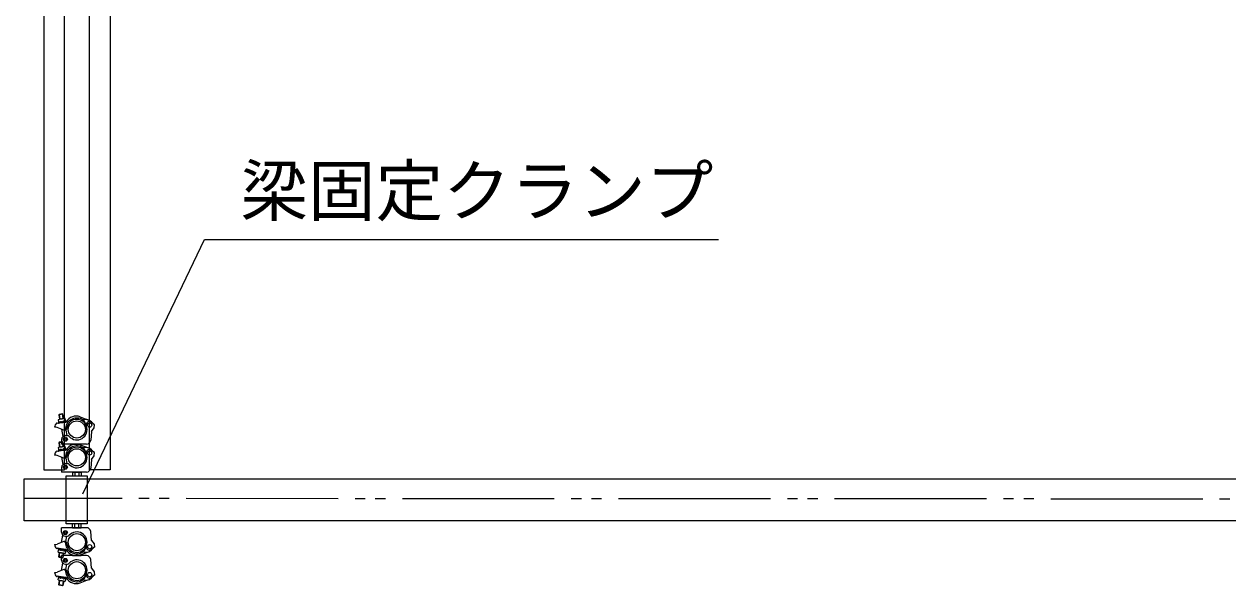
# Model space of a CAD drawing. Units: millimetres, scale not verified. Extents: x -9305 to 9305, y -6415 to 6415.
# Drawn here: x -7406 to -4555, y 3512 to 4844 of the extents above; entities that cross this region are included whole.
import ezdxf
from ezdxf.enums import TextEntityAlignment as Align

# ---------------------------------------------------------------- set-up
doc = ezdxf.new("R2010")
doc.units = ezdxf.units.MM
doc.header["$LTSCALE"] = 40
doc.linetypes.add('DOUBLE_CHAIN2', pattern=[12.8, 9, -1, 0.6, -0.6, 0.6, -1])
for name, color, linetype, lineweight in [('0-2_CLG-45', 134, 'DOUBLE_CHAIN2', 18), ('0-3_CLGS-72', 134, 'Continuous', 18), ('0-6_TEXT', 134, 'Continuous', 18)]:
    doc.layers.add(name, color=color, linetype=linetype, lineweight=lineweight)
doc.styles.add('ＭＳ ゴシック', font='')
doc.styles.get('ＭＳ ゴシック').set_extended_font_data('MS Gothic')

msp = doc.modelspace()

# ---------------------------------------------------------------- linework, layer by layer
at = {"layer": '0-2_CLG-45'}
msp.add_line((-6.3, 3716.37), (-7406.3, 3719.36), dxfattribs=at)
at = {"layer": '0-3_CLGS-72'}
for p, q in [((-7314.34, 3919.62), (-7324.18, 3917.81)), ((-7323.38, 3918.97), (-7324.18, 3917.8)), ((-7324.18, 3917.81), (-7322.27, 3907.4)), ((-7315.51, 3920.42), (-7323.38, 3918.97)), ((-7323.38, 3918.97), (-7321.3, 3907.6)), ((-7312.68, 3909.17), (-7321.87, 3907.5)), ((-7313.43, 3909.04), (-7315.52, 3920.42)), ((-7315.51, 3920.42), (-7314.34, 3919.62)), ((-7312.44, 3909.21), (-7314.35, 3919.62)), ((-7307.48, 3901.98), (-7308.82, 3909.36)), ((-7273.18, 3913.09), (-7253.34, 3905.49)), ((-7311.92, 3881.34), (-7328.22, 3887.68)), ((-7327.81, 3897.78), (-7327.64, 3897.43)), ((-7308.5, 3900.06), (-7327.64, 3897.43)), ((-7325.55, 3906.32), (-7324.21, 3898.94)), ((-7306.49, 3902.16), (-7325.18, 3898.76)), ((-7306.3, 3901.18), (-7325.09, 3897.77)), ((-7317.63, 3883.56), (-7314.46, 3866.3)), ((-7307.94, 3881.44), (-7311.15, 3881.27)), ((-7307.59, 3881.48), (-7305.22, 3868.58)), ((-7246.5, 3878.57), (-7248.54, 3857.6)), ((-7239.22, 3894.57), (-7247.8, 3900.38)), ((-7314.35, 3853.4), (-7324.19, 3851.59)), ((-7323.39, 3852.76), (-7324.19, 3851.58)), ((-7324.19, 3851.59), (-7322.28, 3841.19)), ((-7323.4, 3852.75), (-7321.3, 3841.38)), ((-7315.52, 3854.2), (-7323.39, 3852.76)), ((-7317.5, 3859.57), (-7317.5, 3848.57)), ((-7313.44, 3842.83), (-7315.53, 3854.2)), ((-7315.52, 3854.2), (-7314.35, 3853.4)), ((-7312.44, 3843), (-7314.36, 3853.4)), ((-7308.5, 3868.57), (-7303.79, 3868.57)), ((-7311.92, 3815.13), (-7328.23, 3821.46)), ((-7327.82, 3831.57), (-7327.65, 3831.22)), ((-7308.51, 3833.84), (-7327.65, 3831.22)), ((-7325.56, 3840.1), (-7324.22, 3832.72)), ((-7306.5, 3835.94), (-7325.2, 3832.55)), ((-7306.3, 3834.96), (-7325.1, 3831.56)), ((-7312.7, 3842.95), (-7321.88, 3841.28)), ((-7258.5, 3848.57), (-7317.5, 3848.57)), ((-7307.49, 3835.77), (-7308.84, 3843.14)), ((-7291.28, 3848.58), (-7271.28, 3848.58)), ((-7273.2, 3846.87), (-7253.35, 3839.27)), ((-7239.23, 3828.35), (-7247.81, 3834.16)), ((-7317.64, 3817.35), (-7314.47, 3800.08)), ((-7317.51, 3793.35), (-7317.51, 3782.35)), ((-7307.95, 3815.22), (-7311.16, 3815.05)), ((-7308.51, 3802.35), (-7303.8, 3802.35)), ((-7307.6, 3815.26), (-7305.23, 3802.37)), ((-7246.51, 3812.35), (-7248.56, 3791.38)), ((-7406.3, 3666.37), (-7406.3, 3766.37)), ((-7406.3, 3766.37), (-156.52, 3766.37)), ((-7258.51, 3782.35), (-7317.51, 3782.35)), ((-7291.3, 3782.36), (-7271.3, 3782.36)), ((-7291.3, 3782.36), (-7291.3, 3772.42)), ((-7286.3, 3782.36), (-7286.3, 3772.42)), ((-7276.3, 3782.36), (-7276.3, 3772.42)), ((-7271.3, 3782.36), (-7271.3, 3772.42)), ((-7202.46, 3787.72), (-7251.06, 3787.72)), ((-156.52, 3666.37), (-7406.3, 3666.37)), ((-7317.51, 3639.38), (-7317.51, 3650.38)), ((-7258.51, 3650.38), (-7317.51, 3650.38)), ((-7291.3, 3650.37), (-7291.3, 3660.31)), ((-7291.3, 3650.37), (-7271.3, 3650.37)), ((-7286.3, 3650.37), (-7286.3, 3660.31)), ((-7276.3, 3650.37), (-7276.3, 3660.31)), ((-7271.3, 3650.37), (-7271.3, 3660.31)), ((-7317.64, 3615.38), (-7314.47, 3632.65)), ((-7308.51, 3630.38), (-7303.8, 3630.38)), ((-7307.6, 3617.47), (-7305.23, 3630.36)), ((-7246.51, 3620.38), (-7248.56, 3641.36)), ((-7311.92, 3617.6), (-7328.23, 3611.27)), ((-7327.82, 3601.16), (-7327.65, 3601.52)), ((-7308.51, 3598.89), (-7327.65, 3601.52)), ((-7325.56, 3592.63), (-7324.22, 3600.01)), ((-7306.5, 3596.79), (-7325.2, 3600.18)), ((-7306.3, 3597.77), (-7325.1, 3601.18)), ((-7307.95, 3617.51), (-7311.16, 3617.68)), ((-7307.49, 3596.96), (-7308.84, 3589.59)), ((-7273.2, 3585.86), (-7253.35, 3593.46)), ((-7239.23, 3604.38), (-7247.81, 3598.57)), ((-7324.19, 3581.14), (-7322.28, 3591.54)), ((-7323.39, 3579.98), (-7324.19, 3581.15)), ((-7314.35, 3579.33), (-7324.19, 3581.14)), ((-7323.4, 3579.98), (-7321.3, 3591.35)), ((-7315.52, 3578.53), (-7323.39, 3579.98)), ((-7312.7, 3589.78), (-7321.88, 3591.45)), ((-7317.63, 3549.17), (-7314.46, 3566.43)), ((-7317.5, 3573.17), (-7317.5, 3584.17)), ((-7258.5, 3584.17), (-7317.5, 3584.17)), ((-7313.44, 3589.9), (-7315.53, 3578.53)), ((-7315.52, 3578.53), (-7314.35, 3579.33)), ((-7312.44, 3589.74), (-7314.36, 3579.33)), ((-7291.28, 3584.15), (-7271.28, 3584.15)), ((-7246.5, 3554.17), (-7248.54, 3575.14)), ((-7311.92, 3551.39), (-7328.22, 3545.06)), ((-7307.94, 3551.29), (-7311.15, 3551.46)), ((-7308.5, 3564.17), (-7303.79, 3564.17)), ((-7307.59, 3551.25), (-7305.22, 3564.15)), ((-7239.22, 3538.17), (-7247.8, 3532.36)), ((-7327.81, 3534.95), (-7327.64, 3535.3)), ((-7308.5, 3532.68), (-7327.64, 3535.3)), ((-7325.55, 3526.41), (-7324.21, 3533.79)), ((-7306.49, 3530.57), (-7325.18, 3533.97)), ((-7306.3, 3531.55), (-7325.09, 3534.96)), ((-7324.18, 3514.92), (-7322.27, 3525.33)), ((-7323.38, 3513.76), (-7324.18, 3514.93)), ((-7314.34, 3513.12), (-7324.18, 3514.92)), ((-7323.38, 3513.76), (-7321.3, 3525.13)), ((-7315.51, 3512.31), (-7323.38, 3513.76)), ((-7312.68, 3523.56), (-7321.87, 3525.24)), ((-7313.43, 3523.69), (-7315.52, 3512.32)), ((-7315.51, 3512.31), (-7314.34, 3513.12)), ((-7312.44, 3523.52), (-7314.35, 3513.11)), ((-7307.48, 3530.75), (-7308.82, 3523.37)), ((-7273.18, 3519.65), (-7253.34, 3527.24))]:
    msp.add_line(p, q, dxfattribs=at)
at = {"layer": '0-3_CLGS-72', "linetype": 'DOUBLE_CHAIN2'}
for p, q in [((-7306.5, 3766.37), (-7256.5, 3766.37)), ((-7306.5, 3666.37), (-7256.5, 3666.37))]:
    msp.add_line(p, q, dxfattribs=at)
at = {"layer": '0-3_CLGS-72'}
for points in [[(-7310.81, 3787.72), (-7310.81, 5987.72), (-7359.41, 5987.72), (-7359.41, 3787.72)], [(-7306.5, 3772.91), (-7256.5, 3772.91), (-7256.5, 3659.61), (-7306.5, 3659.61)]]:
    msp.add_lwpolyline(points, close=True, dxfattribs=at)
for points in [[(-7251.06, 3787.72), (-7251.06, 5987.72), (-7202.46, 5987.72), (-7202.46, 3787.72)], [(-7246.5, 3878.57), (-7240.5, 3887.07), (-7239.22, 3894.57)], [(-7246.51, 3812.35), (-7240.5, 3820.85), (-7239.23, 3828.35)], [(-7246.51, 3620.38), (-7240.5, 3611.88), (-7239.23, 3604.38)], [(-7246.5, 3554.17), (-7240.5, 3545.67), (-7239.22, 3538.17)]]:
    msp.add_lwpolyline(points, dxfattribs=at)
for centre, radius in [((-7281.28, 3883.23), 20.36), ((-7251, 3893.57), 5), ((-7308.5, 3860.07), 4.75), ((-7308.5, 3860.07), 2.25), ((-7281.3, 3817.01), 20.36), ((-7251.01, 3827.35), 5), ((-7308.51, 3793.85), 4.75), ((-7308.51, 3793.85), 2.25), ((-7308.51, 3638.88), 4.75), ((-7308.51, 3638.88), 2.25), ((-7281.3, 3616.01), 20.42), ((-7251.01, 3605.38), 5), ((-7308.5, 3572.67), 4.75), ((-7308.5, 3572.67), 2.25), ((-7281.28, 3549.5), 20.36), ((-7251, 3539.17), 5)]:
    msp.add_circle(centre, radius, dxfattribs=at)
for centre, radius, start, end in [((-7318.21, 3889.73), 18.14, 86.763, 113.859), ((-7309.85, 3891.25), 18.14, 86.763, 113.859), ((-7281.3, 3882.87), 27.5, 64.68, 178.286), ((-7282.63, 3887.33), 27.43, 69.863, 149.651), ((-7281.3, 3882.87), 24.3, 222.065, 177.714), ((-7265.26, 3916.76), 10, 244.68, 276.446), ((-7274.63, 3894.39), 14.27, 3.379, 69.105), ((-7261.52, 3883.68), 23.29, 33.395, 96.446), ((-7335.76, 3857.48), 31.13, 75.977, 87.16), ((-7319.28, 3887.09), 15.01, 132.479, 174.343), ((-7328.74, 3897.42), 1, 21.664, 132.479), ((-7325.09, 3898.28), 0.5, 100.291, 289.984), ((-7319.39, 3896.25), 5.51, 49.828, 150.774), ((-7311.03, 3897.77), 5.51, 49.826, 150.775), ((-7311.28, 3883.76), 2.5, 255.37, 358.286), ((-7308.56, 3902.88), 2.82, 271.374, 323.267), ((-7308.08, 3883.94), 2.5, 273.067, 357.714), ((-7306.42, 3901.67), 0.5, 270.616, 100.309), ((-7251.9, 3894.32), 7.32, 55.902, 194.205), ((-7308.5, 3859.57), 9, 90, 180), ((-7303.79, 3862.57), 6, 42.065, 90), ((-7258.5, 3858.57), 10, 270, 354.424), ((-7335.77, 3791.26), 31.13, 75.977, 87.16), ((-7319.29, 3820.87), 15.01, 132.479, 174.343), ((-7328.75, 3831.2), 1, 21.664, 132.479), ((-7325.1, 3832.06), 0.5, 100.291, 289.984), ((-7318.22, 3823.51), 18.14, 86.763, 113.859), ((-7319.4, 3830.04), 5.51, 49.828, 150.774), ((-7309.86, 3825.03), 18.14, 86.763, 113.859), ((-7311.04, 3831.56), 5.51, 49.826, 150.775), ((-7281.31, 3816.65), 27.5, 64.68, 178.286), ((-7308.58, 3836.66), 2.82, 271.374, 323.267), ((-7306.43, 3835.45), 0.5, 270.616, 100.309), ((-7282.64, 3821.12), 27.43, 69.863, 149.651), ((-7281.31, 3816.65), 24.3, 222.065, 177.714), ((-7265.27, 3850.55), 10, 244.68, 276.446), ((-7274.64, 3828.17), 14.27, 3.379, 69.105), ((-7261.53, 3817.47), 23.29, 33.395, 96.446), ((-7251.91, 3828.1), 7.32, 55.902, 194.205), ((-7308.51, 3793.35), 9, 90, 180), ((-7311.29, 3817.54), 2.5, 255.37, 358.286), ((-7308.08, 3817.72), 2.5, 273.067, 357.714), ((-7303.8, 3796.35), 6, 42.065, 90), ((-7258.51, 3792.35), 10, 270, 354.424), ((-7258.51, 3640.38), 10, 5.576, 90), ((-7308.51, 3639.38), 9, 180, 270), ((-7281.31, 3616.08), 24.3, 182.286, 137.936), ((-7303.8, 3636.38), 6, 270, 317.935), ((-7335.77, 3641.47), 31.13, 272.84, 284.023), ((-7319.29, 3611.86), 15.01, 185.657, 227.521), ((-7328.75, 3601.53), 1, 227.521, 338.336), ((-7325.1, 3600.67), 0.5, 70.016, 259.709), ((-7319.4, 3602.7), 5.51, 209.226, 310.172), ((-7311.04, 3601.18), 5.51, 209.225, 310.174), ((-7311.29, 3615.19), 2.5, 1.714, 104.63), ((-7281.31, 3616.08), 27.5, 181.714, 295.32), ((-7308.58, 3596.07), 2.82, 36.733, 88.626), ((-7308.08, 3615.02), 2.5, 2.286, 86.933), ((-7306.43, 3597.28), 0.5, 259.691, 89.384), ((-7282.64, 3611.62), 27.43, 210.349, 290.137), ((-7274.64, 3604.56), 14.27, 290.895, 356.621), ((-7261.53, 3615.26), 23.29, 263.554, 326.605), ((-7251.91, 3604.63), 7.32, 165.795, 304.098), ((-7318.22, 3609.22), 18.14, 246.141, 273.237), ((-7308.5, 3573.17), 9, 180, 270), ((-7309.86, 3607.7), 18.14, 246.141, 273.237), ((-7281.3, 3549.87), 24.3, 182.286, 137.936), ((-7303.79, 3570.17), 6, 270, 317.935), ((-7265.27, 3582.19), 10, 83.554, 115.32), ((-7258.5, 3574.17), 10, 5.576, 90), ((-7335.76, 3575.26), 31.13, 272.84, 284.023), ((-7319.28, 3545.64), 15.01, 185.657, 227.521), ((-7311.28, 3548.97), 2.5, 1.714, 104.63), ((-7281.3, 3549.87), 27.5, 181.714, 295.32), ((-7308.08, 3548.8), 2.5, 2.286, 86.933), ((-7274.63, 3538.34), 14.27, 290.895, 356.621), ((-7261.52, 3549.05), 23.29, 263.554, 326.605), ((-7251.9, 3538.42), 7.32, 165.795, 304.098), ((-7328.74, 3535.32), 1, 227.521, 338.336), ((-7325.09, 3534.46), 0.5, 70.016, 259.709), ((-7318.21, 3543), 18.14, 246.141, 273.237), ((-7319.39, 3536.48), 5.51, 209.226, 310.172), ((-7309.85, 3541.48), 18.14, 246.141, 273.237), ((-7311.03, 3534.96), 5.51, 209.225, 310.174), ((-7308.56, 3529.85), 2.82, 36.733, 88.626), ((-7306.42, 3531.06), 0.5, 259.691, 89.384), ((-7282.63, 3545.4), 27.43, 210.349, 290.137), ((-7265.26, 3515.97), 10, 83.554, 115.32)]:
    msp.add_arc(centre, radius, start, end, dxfattribs=at)
at = {"layer": '0-6_TEXT'}
for p, q in [((-7267.34, 3730.58), (-6979.25, 4333.25)), ((-6979.25, 4333.25), (-5761.38, 4333.25))]:
    msp.add_line(p, q, dxfattribs=at)

# ---------------------------------------------------------------- texts
at = {"layer": '0-6_TEXT', "style": 'ＭＳ ゴシック'}
msp.add_text('梁固定クランプ', height=117.3, dxfattribs=at).set_placement((-6893.67, 4355.18), align=Align.BOTTOM_LEFT)

doc.saveas('drawing.dxf')
